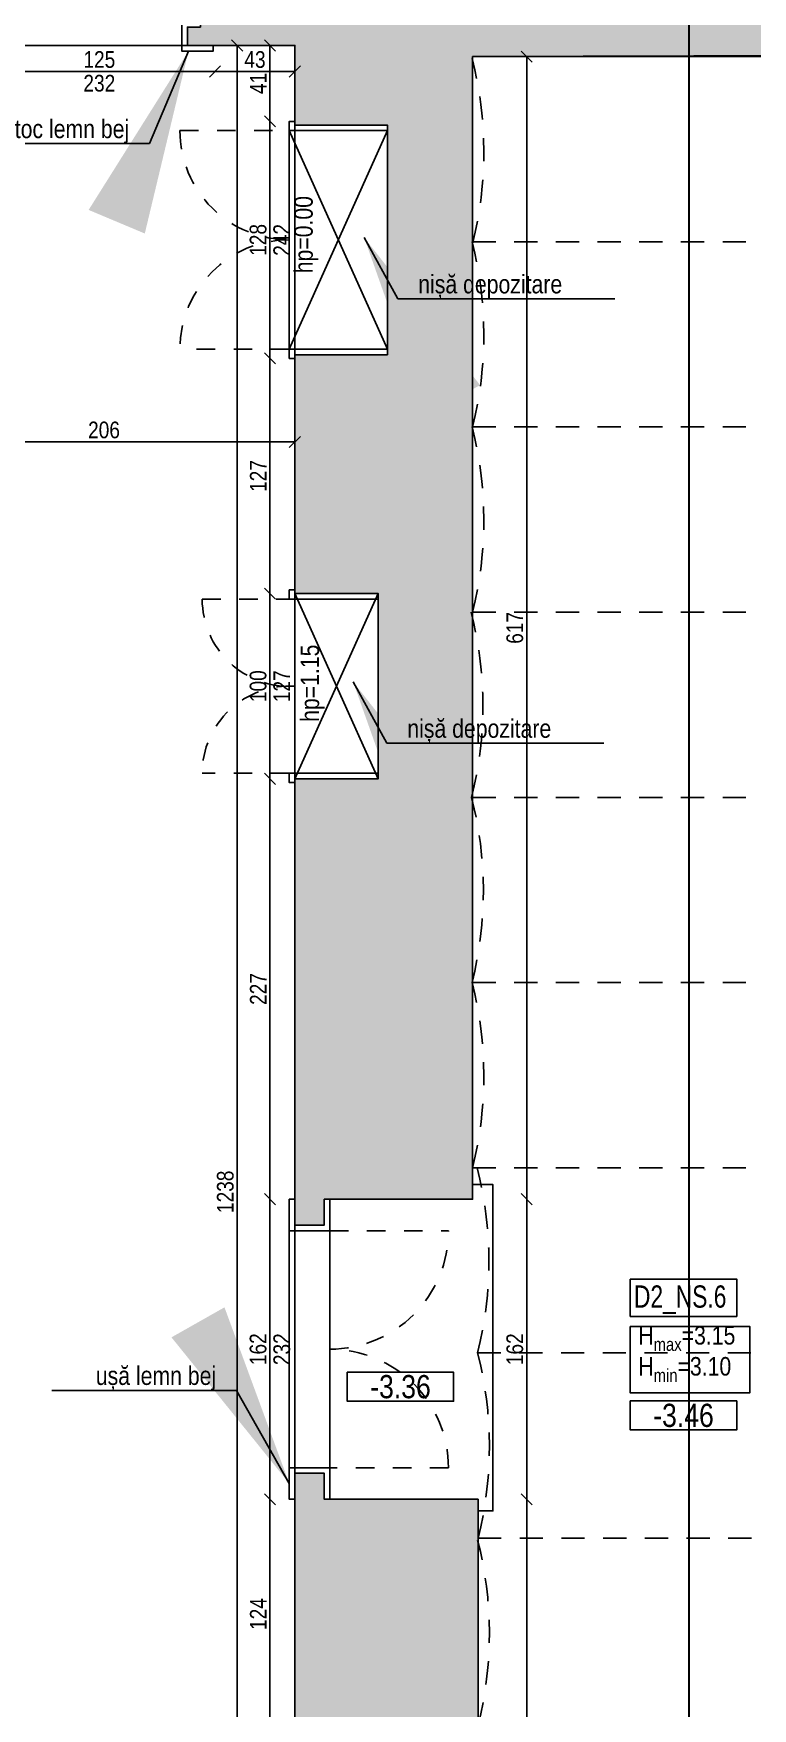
# Model space of a CAD drawing. Header units: metres. Extents: x 493 to 630, y -132 to -15.
# Drawn here: x 561.48 to 565.37, y -57.11 to -48.06 of the extents above; entities that cross this region are included whole.
import ezdxf
from ezdxf import colors
from ezdxf.entities.mleader import LeaderData, LeaderLine
from ezdxf.enums import TextEntityAlignment as Align
from ezdxf.math import Vec2, Vec3

# ---------------------------------------------------------------- set-up
doc = ezdxf.new("R2010")
doc.units = ezdxf.units.M
doc.header["$MEASUREMENT"] = 0
doc.header["$PDMODE"] = 3
doc.linetypes.add('HIDDEN', pattern=[0.375, 0.25, -0.125])
doc.linetypes.add('HIDDEN2', pattern=[0.1875, 0.125, -0.0625])
for name, color, linetype in [('a_caramida', 2, 'Continuous'), ('a_cote_50', 9, 'Continuous'), ('a_cote_nivel', 9, 'Continuous'), ('a_grinzi', 253, 'HIDDEN'), ('a_indicatii', 7, 'Continuous'), ('a_indicatii_text', 7, 'Continuous'), ('a_pereti_hasuri', 253, 'Continuous'), ('a_punctat', 40, 'HIDDEN2'), ('a_tamplarie_usi', 6, 'Continuous'), ('a_termoizolatie', 8, 'Continuous'), ('a_text', 7, 'Continuous'), ('a_vederi', 74, 'Continuous')]:
    doc.layers.add(name, color=color, linetype=linetype)
doc.layers.add('a_suprafete', color=7, linetype='Continuous', plot=False)
doc.styles.add('ROMANS', font='ROMANS.shx', dxfattribs={"width": 0.75})
doc.styles.get("Standard").update_dxf_attribs({"font": 'ARIALN.TTF'})
doc.styles.add('Swiss Condensed Light', font='swisscl.ttf')
doc.dimstyles.new('50 cote', dxfattribs={"dimtxt": 0.09, "dimasz": 0.06, "dimexe": 0, "dimexo": 0, "dimgap": 0.018, "dimtad": 1, "dimdec": 1, "dimlfac": 100, "dimrnd": 0.5, "dimdsep": 46, "dimtxsty": 'Standard', "dimblk": 'OBLIQUE', "dimcen": 0.00045, "dimclrd": 256, "dimclrt": 4, "dimadec": 1, "dimazin": 0, "dimtfac": 1, "dimtdec": 1, "dimtix": 1, "dimtofl": 0, "dimtmove": 0, "dimatfit": 3, "dimldrblk": 'OBLIQUE', "dimfxl": 0, "dimtolj": 1, "dimtzin": 0, "dimarcsym": 0})
pattern_1 = [(45, (-4876.954644, 8292.469365), (-0.04419417382, 0.04419417382), []), (45, (-4876.91045, 8292.469365), (-0.04419417382, 0.04419417382), [0.03125, -0.015625])]

# ---------------------------------------------------------------- blocks, each defined once
blk = doc.blocks.new('_Oblique')
at = {"color": 0, "linetype": 'ByBlock', "lineweight": -2}
blk.add_line((-0.5, -0.5), (0.5, 0.5), dxfattribs=at)
blk = doc.blocks.new('*D448')
at = {"layer": 'a_termoizolatie', "lineweight": -2, "ltscale": 0.3}
blk.add_line((562.7609, -57.2161), (562.7609, -55.9761), dxfattribs=at)
at = {"layer": 'Defpoints', "color": 0, "ltscale": 0.3}
for p in [(562.7609, -55.9761), (562.856, -55.9761), (562.856, -57.2161)]:
    blk.add_point(p, dxfattribs=at)
at = {"layer": 'a_termoizolatie', "lineweight": -2, "ltscale": 0.3, "xscale": 0.06, "yscale": 0.06, "zscale": 0.06}
for p, rotation in [((562.7609, -55.9761), 90), ((562.7609, -57.2161), 270)]:
    blk.add_blockref('_Oblique', p, dxfattribs=dict(at, rotation=rotation))
at = {"layer": 'a_termoizolatie', "color": 4, "ltscale": 0.3, "insert": (562.6977, -56.5961), "char_height": 0.09, "attachment_point": 5, "rotation": 90}
blk.add_mtext('\\A1;124', dxfattribs=at)
blk = doc.blocks.new('*D449')
at = {"layer": 'a_termoizolatie', "lineweight": -2, "ltscale": 0.3}
blk.add_line((562.7609, -55.9761), (562.7609, -54.3561), dxfattribs=at)
at = {"layer": 'Defpoints', "color": 0, "ltscale": 0.3}
for p in [(562.7609, -54.3561), (562.856, -54.3561), (562.856, -55.9761)]:
    blk.add_point(p, dxfattribs=at)
at = {"layer": 'a_termoizolatie', "lineweight": -2, "ltscale": 0.3, "xscale": 0.06, "yscale": 0.06, "zscale": 0.06}
for p, rotation in [((562.7609, -54.3561), 90), ((562.7609, -55.9761), 270)]:
    blk.add_blockref('_Oblique', p, dxfattribs=dict(at, rotation=rotation))
at = {"layer": 'a_termoizolatie', "color": 4, "ltscale": 0.3, "char_height": 0.09, "attachment_point": 5, "rotation": 90}
for s, insert in [('\\A1;162', (562.697, -55.1661)), ('\\A1;232', (562.8249, -55.1661))]:
    blk.add_mtext(s, dxfattribs=dict(at, insert=insert))
blk = doc.blocks.new('*D450')
at = {"layer": 'a_termoizolatie', "lineweight": -2, "ltscale": 0.3}
blk.add_line((562.7609, -54.3561), (562.7609, -52.0861), dxfattribs=at)
at = {"layer": 'Defpoints', "color": 0, "ltscale": 0.3}
for p in [(562.7609, -52.0861), (562.856, -52.0861), (562.856, -54.3561)]:
    blk.add_point(p, dxfattribs=at)
at = {"layer": 'a_termoizolatie', "lineweight": -2, "ltscale": 0.3, "xscale": 0.06, "yscale": 0.06, "zscale": 0.06}
for p, rotation in [((562.7609, -52.0861), 90), ((562.7609, -54.3561), 270)]:
    blk.add_blockref('_Oblique', p, dxfattribs=dict(at, rotation=rotation))
at = {"layer": 'a_termoizolatie', "color": 4, "ltscale": 0.3, "insert": (562.6977, -53.2211), "char_height": 0.09, "attachment_point": 5, "rotation": 90}
blk.add_mtext('\\A1;227', dxfattribs=at)
blk = doc.blocks.new('*D451')
at = {"layer": 'a_termoizolatie', "lineweight": -2, "ltscale": 0.3}
blk.add_line((562.7609, -52.0861), (562.7609, -51.0861), dxfattribs=at)
at = {"layer": 'Defpoints', "color": 0, "ltscale": 0.3}
for p in [(562.7609, -51.0861), (562.856, -51.0861), (562.856, -52.0861)]:
    blk.add_point(p, dxfattribs=at)
at = {"layer": 'a_termoizolatie', "lineweight": -2, "ltscale": 0.3, "xscale": 0.06, "yscale": 0.06, "zscale": 0.06}
for p, rotation in [((562.7609, -51.0861), 90), ((562.7609, -52.0861), 270)]:
    blk.add_blockref('_Oblique', p, dxfattribs=dict(at, rotation=rotation))
at = {"layer": 'a_termoizolatie', "color": 4, "ltscale": 0.3, "char_height": 0.09, "attachment_point": 5, "rotation": 90}
for s, insert in [('\\A1;100', (562.697, -51.5861)), ('\\A1;127', (562.8241, -51.5861))]:
    blk.add_mtext(s, dxfattribs=dict(at, insert=insert))
blk = doc.blocks.new('*D452')
at = {"layer": 'a_termoizolatie', "lineweight": -2, "ltscale": 0.3}
blk.add_line((562.7609, -51.0861), (562.7609, -49.8161), dxfattribs=at)
at = {"layer": 'Defpoints', "color": 0, "ltscale": 0.3}
for p in [(562.7609, -49.8161), (562.856, -49.8161), (562.856, -51.0861)]:
    blk.add_point(p, dxfattribs=at)
at = {"layer": 'a_termoizolatie', "lineweight": -2, "ltscale": 0.3, "xscale": 0.06, "yscale": 0.06, "zscale": 0.06}
for p, rotation in [((562.7609, -49.8161), 90), ((562.7609, -51.0861), 270)]:
    blk.add_blockref('_Oblique', p, dxfattribs=dict(at, rotation=rotation))
at = {"layer": 'a_termoizolatie', "color": 4, "ltscale": 0.3, "insert": (562.6977, -50.4511), "char_height": 0.09, "attachment_point": 5, "rotation": 90}
blk.add_mtext('\\A1;127', dxfattribs=at)
blk = doc.blocks.new('*D453')
at = {"layer": 'a_termoizolatie', "lineweight": -2, "ltscale": 0.3}
blk.add_line((562.7609, -49.8161), (562.7609, -48.5361), dxfattribs=at)
at = {"layer": 'Defpoints', "color": 0, "ltscale": 0.3}
for p in [(562.7609, -48.5361), (562.856, -48.5361), (562.856, -49.8161)]:
    blk.add_point(p, dxfattribs=at)
at = {"layer": 'a_termoizolatie', "lineweight": -2, "ltscale": 0.3, "xscale": 0.06, "yscale": 0.06, "zscale": 0.06}
for p, rotation in [((562.7609, -48.5361), 90), ((562.7609, -49.8161), 270)]:
    blk.add_blockref('_Oblique', p, dxfattribs=dict(at, rotation=rotation))
at = {"layer": 'a_termoizolatie', "color": 4, "ltscale": 0.3, "char_height": 0.09, "attachment_point": 5, "rotation": 90}
for s, insert in [('\\A1;128', (562.697, -49.1761)), ('\\A1;242', (562.8241, -49.1761))]:
    blk.add_mtext(s, dxfattribs=dict(at, insert=insert))
blk = doc.blocks.new('*D454')
at = {"layer": 'a_termoizolatie', "lineweight": -2, "ltscale": 0.3}
blk.add_line((562.7609, -48.5361), (562.7609, -48.1261), dxfattribs=at)
at = {"layer": 'Defpoints', "color": 0, "ltscale": 0.3}
for p in [(562.7609, -48.1261), (562.856, -48.1261), (562.856, -48.5361)]:
    blk.add_point(p, dxfattribs=at)
at = {"layer": 'a_termoizolatie', "lineweight": -2, "ltscale": 0.3, "xscale": 0.06, "yscale": 0.06, "zscale": 0.06}
for p, rotation in [((562.7609, -48.1261), 90), ((562.7609, -48.5361), 270)]:
    blk.add_blockref('_Oblique', p, dxfattribs=dict(at, rotation=rotation))
at = {"layer": 'a_termoizolatie', "color": 4, "ltscale": 0.3, "insert": (562.6977, -48.3311), "char_height": 0.09, "attachment_point": 5, "rotation": 90}
blk.add_mtext('\\A1;41', dxfattribs=at)
blk = doc.blocks.new('*D455')
at = {"layer": 'a_termoizolatie', "lineweight": -2, "ltscale": 0.3}
blk.add_line((562.8951, -48.2666), (562.4644, -48.2666), dxfattribs=at)
at = {"layer": 'Defpoints', "color": 0, "ltscale": 0.3}
for p in [(562.4644, -48.1261), (562.8951, -48.1261), (562.4644, -48.2666)]:
    blk.add_point(p, dxfattribs=at)
at = {"layer": 'a_termoizolatie', "lineweight": -2, "ltscale": 0.3, "xscale": 0.06, "yscale": 0.06, "zscale": 0.06}
for p, rotation in [((562.4644, -48.2666), 180.0000000000028), ((562.8951, -48.2666), 2.797762022055394e-12)]:
    blk.add_blockref('_Oblique', p, dxfattribs=dict(at, rotation=rotation))
at = {"layer": 'a_termoizolatie', "color": 4, "ltscale": 0.3, "insert": (562.6798, -48.2026), "char_height": 0.09, "attachment_point": 5}
blk.add_mtext('\\A1;43', dxfattribs=at)
blk = doc.blocks.new('*D456')
at = {"layer": 'a_termoizolatie', "lineweight": -2, "ltscale": 0.3}
blk.add_line((562.4644, -48.2666), (561.2151, -48.2666), dxfattribs=at)
at = {"layer": 'Defpoints', "color": 0, "ltscale": 0.3}
for p in [(561.2151, -48.1561), (562.4644, -48.1261), (561.2151, -48.2666)]:
    blk.add_point(p, dxfattribs=at)
at = {"layer": 'a_termoizolatie', "lineweight": -2, "ltscale": 0.3, "xscale": 0.06, "yscale": 0.06, "zscale": 0.06, "rotation": 180}
blk.add_blockref('_Oblique', (561.2151, -48.2666), dxfattribs=at)
at = {"layer": 'a_termoizolatie', "lineweight": -2, "ltscale": 0.3, "xscale": 0.06, "yscale": 0.06, "zscale": 0.06}
blk.add_blockref('_Oblique', (562.4644, -48.2666), dxfattribs=at)
at = {"layer": 'a_termoizolatie', "color": 4, "ltscale": 0.3, "char_height": 0.09, "attachment_point": 5}
for s, insert in [('\\A1;125', (561.8398, -48.2026)), ('\\A1;232', (561.8398, -48.3305))]:
    blk.add_mtext(s, dxfattribs=dict(at, insert=insert))
blk = doc.blocks.new('*D466')
at = {"layer": 'a_termoizolatie', "lineweight": -2, "ltscale": 0.3}
blk.add_line((562.584, -60.5061), (562.584, -48.1261), dxfattribs=at)
at = {"layer": 'Defpoints', "color": 0, "ltscale": 0.3}
for p in [(562.584, -48.1261), (562.8951, -48.1261), (562.8951, -60.5061)]:
    blk.add_point(p, dxfattribs=at)
at = {"layer": 'a_termoizolatie', "lineweight": -2, "ltscale": 0.3, "xscale": 0.06, "yscale": 0.06, "zscale": 0.06}
for p, rotation in [((562.584, -48.1261), 90), ((562.584, -60.5061), 270)]:
    blk.add_blockref('_Oblique', p, dxfattribs=dict(at, rotation=rotation))
at = {"layer": 'a_termoizolatie', "color": 4, "ltscale": 0.3, "insert": (562.52, -54.3161), "char_height": 0.09, "attachment_point": 5, "rotation": 90}
blk.add_mtext('\\A1;1238', dxfattribs=at)
blk = doc.blocks.new('*D467')
at = {"layer": 'a_termoizolatie', "lineweight": -2, "ltscale": 0.3}
blk.add_line((560.8351, -50.2668), (562.8951, -50.2668), dxfattribs=at)
at = {"layer": 'Defpoints', "color": 0, "ltscale": 0.3}
for p in [(560.8351, -48.1261), (562.8951, -48.1261), (562.8951, -50.2668)]:
    blk.add_point(p, dxfattribs=at)
at = {"layer": 'a_termoizolatie', "lineweight": -2, "ltscale": 0.3, "xscale": 0.06, "yscale": 0.06, "zscale": 0.06, "rotation": 180}
blk.add_blockref('_Oblique', (560.8351, -50.2668), dxfattribs=at)
at = {"layer": 'a_termoizolatie', "lineweight": -2, "ltscale": 0.3, "xscale": 0.06, "yscale": 0.06, "zscale": 0.06}
blk.add_blockref('_Oblique', (562.8951, -50.2668), dxfattribs=at)
at = {"layer": 'a_termoizolatie', "color": 4, "ltscale": 0.3, "insert": (561.8651, -50.2029), "char_height": 0.09, "attachment_point": 5}
blk.add_mtext('\\A1;206', dxfattribs=at)
blk = doc.blocks.new('COTE_NIVEL_DRAFT')
at = {"layer": 'a_cote_nivel'}
blk.add_lwpolyline([(-27.5, -2.5), (27.5, -2.5), (27.5, -17.5), (-27.5, -17.5)], close=True, dxfattribs=at)
blk = doc.blocks.new('cota nivel')
at = {"layer": 'a_cote_nivel', "xscale": 1.272727272727934, "yscale": 1.272727272727934, "zscale": 1.272727272727934}
blk.add_blockref('COTE_NIVEL_DRAFT', (0, 12.7), dxfattribs=at)
at = {"layer": 'a_cote_nivel', "style": 'ROMANS', "width": 0.6}
blk.add_attdef('COTA', text='', height=15.3, dxfattribs=at).set_placement((0, 0), align=Align.MIDDLE_CENTER)
blk = doc.blocks.new('*D850')
at = {"layer": 'a_cote_50', "lineweight": -2, "ltscale": 0.3}
blk.add_line((564.1464, -59.1861), (564.1464, -55.9761), dxfattribs=at)
at = {"layer": 'Defpoints', "color": 0, "ltscale": 0.3}
for p in [(563.8842, -55.9761), (564.1464, -55.9761), (563.8842, -59.1861)]:
    blk.add_point(p, dxfattribs=at)
at = {"layer": 'a_cote_50', "lineweight": -2, "ltscale": 0.3, "xscale": 0.06, "yscale": 0.06, "zscale": 0.06}
for p, rotation in [((564.1464, -55.9761), 90), ((564.1464, -59.1861), 270)]:
    blk.add_blockref('_Oblique', p, dxfattribs=dict(at, rotation=rotation))
at = {"layer": 'a_cote_50', "color": 4, "ltscale": 0.3, "insert": (564.0825, -57.5811), "char_height": 0.09, "attachment_point": 5, "rotation": 90}
blk.add_mtext('\\A1;321', dxfattribs=at)
blk = doc.blocks.new('*D851')
at = {"layer": 'a_cote_50', "lineweight": -2, "ltscale": 0.3}
blk.add_line((564.1464, -55.9761), (564.1464, -54.3561), dxfattribs=at)
at = {"layer": 'Defpoints', "color": 0, "ltscale": 0.3}
for p in [(563.8542, -54.3561), (564.1464, -54.3561), (563.8842, -55.9761)]:
    blk.add_point(p, dxfattribs=at)
at = {"layer": 'a_cote_50', "lineweight": -2, "ltscale": 0.3, "xscale": 0.06, "yscale": 0.06, "zscale": 0.06}
for p, rotation in [((564.1464, -54.3561), 90), ((564.1464, -55.9761), 270)]:
    blk.add_blockref('_Oblique', p, dxfattribs=dict(at, rotation=rotation))
at = {"layer": 'a_cote_50', "color": 4, "ltscale": 0.3, "insert": (564.0825, -55.1661), "char_height": 0.09, "attachment_point": 5, "rotation": 90}
blk.add_mtext('\\A1;162', dxfattribs=at)
blk = doc.blocks.new('*D852')
at = {"layer": 'a_cote_50', "lineweight": -2, "ltscale": 0.3}
blk.add_line((564.1464, -54.3561), (564.1464, -48.1861), dxfattribs=at)
at = {"layer": 'Defpoints', "color": 0, "ltscale": 0.3}
for p in [(563.8542, -48.1861), (564.1464, -48.1861), (563.8542, -54.3561)]:
    blk.add_point(p, dxfattribs=at)
at = {"layer": 'a_cote_50', "lineweight": -2, "ltscale": 0.3, "xscale": 0.06, "yscale": 0.06, "zscale": 0.06}
for p, rotation in [((564.1464, -48.1861), 90), ((564.1464, -54.3561), 270)]:
    blk.add_blockref('_Oblique', p, dxfattribs=dict(at, rotation=rotation))
at = {"layer": 'a_cote_50', "color": 4, "ltscale": 0.3, "insert": (564.0825, -51.2711), "char_height": 0.09, "attachment_point": 5, "rotation": 90}
blk.add_mtext('\\A1;617', dxfattribs=at)
blk = doc.blocks.new('*D1214')
at = {"layer": 'a_cote_50', "lineweight": -2, "ltscale": 0.3}
blk.add_line((-0.092, -32.6304), (-0.092, -31.2759), dxfattribs=at)
at = {"layer": 'Defpoints', "color": 0, "ltscale": 0.3}
for p in [(-0.092, -31.2759), (7.9063, -31.2759), (0.1988, -32.6304)]:
    blk.add_point(p, dxfattribs=at)
at = {"layer": 'a_cote_50', "lineweight": -2, "ltscale": 0.3, "xscale": 0.06, "yscale": 0.06, "zscale": 0.06}
for p, rotation in [((-0.092, -31.2759), 90), ((-0.092, -32.6304), 270)]:
    blk.add_blockref('_Oblique', p, dxfattribs=dict(at, rotation=rotation))
at = {"layer": 'a_cote_50', "color": 4, "ltscale": 0.3, "insert": (-0.156, -31.9531), "char_height": 0.09, "attachment_point": 5, "rotation": 90}
blk.add_mtext('\\A1;135.5', dxfattribs=at)
blk = doc.blocks.new('*D1222')
at = {"layer": 'a_cote_50', "lineweight": -2, "ltscale": 0.3}
blk.add_line((-0.092, -31.2759), (-0.092, -30.1459), dxfattribs=at)
at = {"layer": 'Defpoints', "color": 0, "ltscale": 0.3}
for p in [(-0.092, -30.1459), (7.9063, -30.1459), (7.9063, -31.2759)]:
    blk.add_point(p, dxfattribs=at)
at = {"layer": 'a_cote_50', "lineweight": -2, "ltscale": 0.3, "xscale": 0.06, "yscale": 0.06, "zscale": 0.06}
for p, rotation in [((-0.092, -30.1459), 90), ((-0.092, -31.2759), 270)]:
    blk.add_blockref('_Oblique', p, dxfattribs=dict(at, rotation=rotation))
at = {"layer": 'a_cote_50', "color": 4, "ltscale": 0.3, "insert": (-0.156, -30.7109), "char_height": 0.09, "attachment_point": 5, "rotation": 90}
blk.add_mtext('\\A1;113', dxfattribs=at)
blk = doc.blocks.new('*D1223')
at = {"layer": 'a_cote_50', "lineweight": -2, "ltscale": 0.3}
blk.add_line((-0.092, -30.1459), (-0.092, -27.8759), dxfattribs=at)
at = {"layer": 'Defpoints', "color": 0, "ltscale": 0.3}
for p in [(-0.092, -27.8759), (7.9063, -27.8759), (7.9063, -30.1459)]:
    blk.add_point(p, dxfattribs=at)
at = {"layer": 'a_cote_50', "lineweight": -2, "ltscale": 0.3, "xscale": 0.06, "yscale": 0.06, "zscale": 0.06}
for p, rotation in [((-0.092, -27.8759), 90), ((-0.092, -30.1459), 270)]:
    blk.add_blockref('_Oblique', p, dxfattribs=dict(at, rotation=rotation))
at = {"layer": 'a_cote_50', "color": 4, "ltscale": 0.3, "insert": (-0.1552, -29.0109), "char_height": 0.09, "attachment_point": 5, "rotation": 90}
blk.add_mtext('\\A1;227', dxfattribs=at)
blk = doc.blocks.new('*D1224')
at = {"layer": 'a_cote_50', "lineweight": -2, "ltscale": 0.3}
blk.add_line((-0.092, -27.8759), (-0.092, -26.7359), dxfattribs=at)
at = {"layer": 'Defpoints', "color": 0, "ltscale": 0.3}
for p in [(-0.092, -26.7359), (7.9063, -26.7359), (7.9063, -27.8759)]:
    blk.add_point(p, dxfattribs=at)
at = {"layer": 'a_cote_50', "lineweight": -2, "ltscale": 0.3, "xscale": 0.06, "yscale": 0.06, "zscale": 0.06}
for p, rotation in [((-0.092, -26.7359), 90), ((-0.092, -27.8759), 270)]:
    blk.add_blockref('_Oblique', p, dxfattribs=dict(at, rotation=rotation))
at = {"layer": 'a_cote_50', "color": 4, "ltscale": 0.3, "insert": (-0.1552, -27.3059), "char_height": 0.09, "attachment_point": 5, "rotation": 90}
blk.add_mtext('\\A1;114', dxfattribs=at)
blk = doc.blocks.new('*D1225')
at = {"layer": 'a_cote_50', "lineweight": -2, "ltscale": 0.3}
blk.add_line((-0.092, -26.7359), (-0.092, -25.5964), dxfattribs=at)
at = {"layer": 'Defpoints', "color": 0, "ltscale": 0.3}
for p in [(-0.092, -25.5964), (7.9063, -25.5964), (7.9063, -26.7359)]:
    blk.add_point(p, dxfattribs=at)
at = {"layer": 'a_cote_50', "lineweight": -2, "ltscale": 0.3, "xscale": 0.06, "yscale": 0.06, "zscale": 0.06}
for p, rotation in [((-0.092, -25.5964), 90), ((-0.092, -26.7359), 270)]:
    blk.add_blockref('_Oblique', p, dxfattribs=dict(at, rotation=rotation))
at = {"layer": 'a_cote_50', "color": 4, "ltscale": 0.3, "insert": (-0.1552, -26.1661), "char_height": 0.09, "attachment_point": 5, "rotation": 90}
blk.add_mtext('\\A1;114', dxfattribs=at)
blk = doc.blocks.new('*D1226')
at = {"layer": 'a_cote_50', "lineweight": -2, "ltscale": 0.3}
blk.add_line((-0.092, -25.5964), (-0.092, -15.3712), dxfattribs=at)
at = {"layer": 'Defpoints', "color": 0, "ltscale": 0.3}
for p in [(-0.092, -15.3712), (5.0336, -15.3712), (7.9063, -25.5964)]:
    blk.add_point(p, dxfattribs=at)
at = {"layer": 'a_cote_50', "lineweight": -2, "ltscale": 0.3, "xscale": 0.06, "yscale": 0.06, "zscale": 0.06}
for p, rotation in [((-0.092, -15.3712), 90), ((-0.092, -25.5964), 270)]:
    blk.add_blockref('_Oblique', p, dxfattribs=dict(at, rotation=rotation))
at = {"layer": 'a_cote_50', "color": 4, "ltscale": 0.3, "insert": (-0.156, -20.4838), "char_height": 0.09, "attachment_point": 5, "rotation": 90}
blk.add_mtext('\\A1;1022.5', dxfattribs=at)
blk = doc.blocks.new('*D1229')
at = {"layer": 'a_cote_50', "lineweight": -2, "ltscale": 0.3}
blk.add_line((-0.4204, -32.6304), (-0.4204, -25.5964), dxfattribs=at)
at = {"layer": 'Defpoints', "color": 0, "ltscale": 0.3}
for p in [(-0.4204, -25.5964), (7.9063, -25.5964), (0.1988, -32.6304)]:
    blk.add_point(p, dxfattribs=at)
at = {"layer": 'a_cote_50', "lineweight": -2, "ltscale": 0.3, "xscale": 0.06, "yscale": 0.06, "zscale": 0.06}
for p, rotation in [((-0.4204, -25.5964), 90), ((-0.4204, -32.6304), 270)]:
    blk.add_blockref('_Oblique', p, dxfattribs=dict(at, rotation=rotation))
at = {"layer": 'a_cote_50', "color": 4, "ltscale": 0.3, "insert": (-0.4843, -29.1134), "char_height": 0.09, "attachment_point": 5, "rotation": 90}
blk.add_mtext('\\A1;703.5', dxfattribs=at)
blk = doc.blocks.new('*D1230')
at = {"layer": 'a_cote_50', "lineweight": -2, "ltscale": 0.3}
blk.add_line((-0.4204, -25.5964), (-0.4204, -15.3712), dxfattribs=at)
at = {"layer": 'Defpoints', "color": 0, "ltscale": 0.3}
for p in [(-0.4204, -15.3712), (5.0336, -15.3712), (7.9063, -25.5964)]:
    blk.add_point(p, dxfattribs=at)
at = {"layer": 'a_cote_50', "lineweight": -2, "ltscale": 0.3, "xscale": 0.06, "yscale": 0.06, "zscale": 0.06}
for p, rotation in [((-0.4204, -15.3712), 90), ((-0.4204, -25.5964), 270)]:
    blk.add_blockref('_Oblique', p, dxfattribs=dict(at, rotation=rotation))
at = {"layer": 'a_cote_50', "color": 4, "ltscale": 0.3, "insert": (-0.4843, -20.4838), "char_height": 0.09, "attachment_point": 5, "rotation": 90}
blk.add_mtext('\\A1;1022.5', dxfattribs=at)
blk = doc.blocks.new('COTE EXY')
at = {"layer": 'a_cote_50', "ltscale": 0.3}
for base, p1, p2, picture, middle in [((-0.4204, -15.3712), (7.9063, -25.5964), (5.0336, -15.3712), '*D1230', (-0.4843, -20.4838)), ((-0.092, -15.3712), (7.9063, -25.5964), (5.0336, -15.3712), '*D1226', (-0.156, -20.4838)), ((-0.4204, -25.5964), (0.1988, -32.6304), (7.9063, -25.5964), '*D1229', (-0.4843, -29.1134)), ((-0.092, -25.59636), (7.90627, -26.7359), (7.90634, -25.59636), '*D1225', (-0.15519, -26.16613)), ((-0.092, -26.7359), (7.9063, -27.8759), (7.9063, -26.7359), '*D1224', (-0.1552, -27.3059)), ((-0.092, -27.8759), (7.9063, -30.1459), (7.9063, -27.8759), '*D1223', (-0.1552, -29.0109)), ((-0.092, -30.1459), (7.9063, -31.2759), (7.9063, -30.1459), '*D1222', (-0.156, -30.7109)), ((-0.092, -31.2759), (0.19875, -32.63036), (7.90627, -31.2759), '*D1214', (-0.15595, -31.95313))]:
    dim = blk.add_linear_dim(base=base, p1=p1, p2=p2, angle=90, dimstyle='50 cote', override={"dimtmove": 1}, dxfattribs=at)
    dim.commit()
    dim.dimension.update_dxf_attribs({"geometry": picture, "text_midpoint": middle})

msp = doc.modelspace()

# ---------------------------------------------------------------- hatches: boundary and pattern name
at = {"layer": 'a_pereti_hasuri', "ltscale": 0.3}
h = msp.add_hatch(dxfattribs=at)
h.set_pattern_fill('ANSI33', color=256, scale=0.25, style=0)
h.set_pattern_definition(pattern_1)
edge = h.paths.add_edge_path()
edge.add_line((557.9155, -34.5213), (556.3745, -40.88))
edge.add_line((556.3745, -40.88), (557.2616, -41.095))
edge.add_line((557.2616, -41.095), (557.2951, -51.32))
edge.add_line((557.2951, -51.32), (558.3511, -51.3166))
edge.add_line((558.3511, -51.3166), (558.3511, -50.3211))
edge.add_line((558.3511, -50.3211), (557.8511, -50.3211))
edge.add_line((557.8511, -50.3211), (557.8511, -48.1411))
edge.add_line((557.8511, -48.1411), (558.6911, -48.1411))
edge.add_line((558.6911, -48.1411), (558.6911, -47.3011))
edge.add_line((558.6911, -47.3011), (557.8811, -47.3011))
edge.add_line((557.8811, -47.3011), (557.8811, -41.2511))
edge.add_line((557.8811, -41.2511), (560.1011, -41.2511))
edge.add_line((560.1011, -41.2511), (560.1011, -47.3011))
edge.add_line((560.1011, -47.3011), (559.5511, -47.3011))
edge.add_line((559.5511, -47.3011), (559.5511, -48.1411))
edge.add_line((559.5511, -48.1411), (560.0661, -48.1411))
edge.add_line((560.0661, -48.1411), (560.0661, -48.6561))
edge.add_line((560.0661, -48.6561), (560.5561, -48.6561))
edge.add_line((560.5561, -48.6561), (560.5561, -48.7461))
edge.add_line((560.5561, -48.7461), (560.8351, -48.7461))
edge.add_line((560.8351, -48.7461), (560.8351, -48.1261))
edge.add_line((560.8351, -48.1261), (561.3551, -48.1261))
edge.add_line((561.3551, -48.1261), (561.3551, -48.0271))
edge.add_line((561.3551, -48.0271), (561.2851, -48.0271))
edge.add_line((561.2851, -48.0271), (561.2851, -47.3871))
edge.add_line((561.2851, -47.3871), (560.9951, -47.3871))
edge.add_line((560.9951, -47.3871), (560.9951, -42.8071))
edge.add_line((560.9951, -42.8071), (560.9951, -41.6314))
edge.add_line((560.9951, -41.6314), (561.6218, -41.5894))
edge.add_line((561.6218, -41.5894), (561.5262, -40.162))
edge.add_line((561.5262, -40.162), (561.205, -40.1682))
edge.add_line((561.205, -40.1682), (561.2713, -39.8645))
edge.add_line((561.2713, -39.8645), (560.7238, -39.8734))
edge.add_line((560.7238, -39.8734), (560.6133, -40.2578))
edge.add_line((560.6133, -40.2578), (557.1562, -40.3779))
edge.add_line((557.1562, -40.3779), (558.2401, -35.722))
edge.add_line((558.2401, -35.722), (558.2887, -35.7337))
edge.add_line((558.2887, -35.7337), (558.4166, -35.1997))
edge.add_line((558.4166, -35.1997), (558.3294, -35.1772))
edge.add_line((558.3294, -35.1772), (558.4595, -34.6474))
edge.add_line((558.4595, -34.6474), (557.9225, -34.5173))
h = msp.add_hatch(dxfattribs=at)
h.set_pattern_fill('ANSI33', color=256, scale=0.25, style=0)
h.set_pattern_definition(pattern_1)
h.paths.add_polyline_path([(565.6761, -47.485), (570.1262, -47.6173), (570.1262, -46.4511), (570.9553, -46.4511), (570.9553, -47.6311), (570.6253, -47.6311), (570.6253, -48.8761), (569.8301, -48.8761), (569.8301, -48.1861), (563.8542, -48.1861), (563.8542, -54.3561), (563.0542, -54.3561), (563.0542, -54.4961), (562.8951, -54.4961), (562.8951, -52.0861), (563.3451, -52.0861), (563.3451, -51.0861), (562.8951, -51.0861), (562.8951, -49.7961), (563.3951, -49.7961), (563.3951, -49.7661), (563.3951, -48.5561), (562.8951, -48.5561), (562.8951, -48.1261), (562.3151, -48.1261), (562.3151, -48.0271), (562.3851, -48.0271), (562.3851, -47.3871), (564.6761, -47.4552), (564.6761, -47.9552), (565.6761, -47.9552)])
h = msp.add_hatch(dxfattribs=at)
h.set_pattern_fill('ANSI33', color=256, scale=0.25, style=0)
h.set_pattern_definition(pattern_1)
h.paths.add_polyline_path([(570.6253, -69.6433), (569.7451, -69.6433), (569.7451, -69.0233), (565.3851, -69.0233), (565.3851, -68.9233), (569.6551, -68.9233), (569.6551, -67.8833), (570.6253, -67.8833)])
h.paths.add_polyline_path([(570.6253, -70.9433), (569.7451, -70.9433), (569.7451, -72.5333), (570.6253, -72.5333)])
h.paths.add_polyline_path([(570.6253, -65.0033), (569.6551, -65.0033), (569.6551, -66.6033), (570.6253, -66.6033)], flags=17)
h.paths.add_polyline_path([(570.6253, -63.7233), (570.6253, -63.1111), (570.7953, -63.1111), (570.7953, -62.4711), (570.6253, -62.4711), (570.6253, -62.2811), (570.2953, -62.2811), (570.2953, -60.0711), (570.6253, -60.0711), (570.6253, -59.8811), (570.7953, -59.8811), (570.7953, -59.2511), (570.6253, -59.2511), (570.6253, -58.8461), (569.8301, -58.8461), (569.8301, -59.1861), (565.0842, -59.1861), (565.0842, -59.5361), (564.0842, -59.5361), (564.0842, -59.1861), (563.8842, -59.1861), (563.8842, -55.9761), (563.0542, -55.9761), (563.0542, -55.8361), (562.8951, -55.8361), (562.8951, -57.2161), (563.3451, -57.2161), (563.3451, -58.1561), (562.8951, -58.1561), (562.8951, -60.5061), (562.6651, -60.5061), (562.6651, -60.5761), (562.8851, -60.5761), (562.8851, -60.6161), (562.9751, -60.6161), (562.9751, -60.4161), (563.7951, -60.4161), (563.7951, -59.7161), (565.6801, -59.7161), (565.7301, -59.7161), (568.4101, -59.7161), (568.4601, -59.7161), (569.8301, -59.7161), (569.8301, -62.6461), (568.4601, -62.6461), (568.4101, -62.6461), (565.7301, -62.6461), (565.6801, -62.6461), (563.7901, -62.6461), (563.7901, -61.9461), (562.9751, -61.9461), (562.9751, -61.8961), (562.8851, -61.8961), (562.8851, -63.3461), (562.5851, -63.3461), (562.5851, -63.7033), (562.6451, -63.7033), (562.9151, -63.7033), (562.9151, -66.7033), (563.7251, -66.7033), (563.7251, -63.3833), (563.8751, -63.3833), (563.8751, -62.9133), (564.9851, -62.9133), (564.9851, -63.3833), (569.6551, -63.3833), (569.6551, -63.7233), (569.8151, -63.7233)])

# ---------------------------------------------------------------- linework, layer by layer
at = {"layer": 'a_caramida', "ltscale": 0.3}
for points in [[(570.6253, -47.6311), (570.6253, -48.8761), (569.8301, -48.8761), (569.8301, -48.1861), (563.8542, -48.1861), (563.8542, -54.3561), (563.0542, -54.3561), (563.0542, -54.4961), (562.8951, -54.4961), (562.8951, -52.0861), (563.3451, -52.0861), (563.3451, -51.0861), (562.8951, -51.0861), (562.8951, -49.7961), (563.3951, -49.7961), (563.3951, -49.7661), (563.3951, -48.5561), (562.8951, -48.5561), (562.8951, -48.1261), (562.3151, -48.1261), (562.3151, -48.0271)], [(563.8842, -59.1861), (563.8842, -55.9761), (563.0542, -55.9761), (563.0542, -55.8361), (562.8951, -55.8361), (562.8951, -57.2161)]]:
    msp.add_lwpolyline(points, dxfattribs=at)
at = {"layer": 'a_grinzi', "ltscale": 0.5}
for p, q in [((563.8542, -49.1861), (569.8301, -49.1861)), ((563.8542, -50.1861), (569.8301, -50.1861)), ((563.8542, -51.1861), (569.8301, -51.1861)), ((563.8542, -52.1861), (569.8301, -52.1861)), ((563.8542, -53.1861), (569.8301, -53.1861)), ((563.8542, -54.1861), (569.8301, -54.1861)), ((563.8816, -55.1861), (569.8301, -55.1861)), ((563.8842, -56.1861), (569.8301, -56.1861))]:
    msp.add_line(p, q, dxfattribs=at)
for centre in [(561.8791, -48.7017), (561.8791, -49.6913), (561.8791, -50.6913), (561.8739, -51.6913), (561.8765, -52.6913), (561.8791, -53.6913), (561.9065, -54.6913), (561.9091, -55.6913), (561.9091, -56.7017)]:
    msp.add_arc(centre, 2.0361, 345.93531, 14.36639, dxfattribs=at)
at = {"layer": 'a_punctat', "color": 30, "ltscale": 0.9, "const_width": 0.01}
msp.add_lwpolyline([(565.0226, -93.6414), (565.0226, -26.404)], dxfattribs=at)
at = {"layer": 'a_punctat', "ltscale": 0.5}
for points in [[(562.8651, -49.7661), (562.2751, -49.7661, -0.413886), (562.8669, -49.175, -0.416618), (562.2751, -48.5861), (562.8651, -48.5861)], [(562.8651, -52.0561), (562.3951, -52.0561, -0.43178), (562.8951, -51.5861, -0.43178), (562.3951, -51.1161), (562.8651, -51.1161)], [(563.0842, -54.5261), (563.7242, -54.5261, -0.414214), (563.0842, -55.1661, -0.414214), (563.7242, -55.8061), (563.0842, -55.8061)]]:
    msp.add_lwpolyline(points, format="xyb", dxfattribs=at)
at = {"layer": 'a_suprafete', "ltscale": 0.3}
for points in [[(560.8351, -60.5061), (560.8351, -48.1261), (562.8951, -48.1261), (562.8951, -60.5061)], [(563.0842, -55.9761), (563.8842, -55.9761), (563.8868, -59.1861), (564.0842, -59.1861), (564.0842, -59.5361), (565.0842, -59.5361), (565.0842, -59.1861), (569.8301, -59.1861), (569.8227, -48.1673), (563.8542, -48.1861), (563.8542, -54.3561), (563.0842, -54.3561)]]:
    msp.add_lwpolyline(points, close=True, dxfattribs=at)
at = {"layer": 'a_tamplarie_usi', "ltscale": 0.3}
for points in [[(562.2851, -47.9971), (562.2851, -48.1561), (562.4551, -48.1561), (562.4551, -48.1261), (562.3151, -48.1261), (562.3151, -48.0271), (562.3151, -48.0271), (562.3851, -48.0271), (562.3851, -47.9971)], [(563.3951, -48.5861), (562.8651, -48.5861), (562.8651, -48.5361), (562.8951, -48.5361), (562.8951, -48.5561), (563.1742, -48.5561), (563.1742, -48.5561), (563.1742, -48.5561), (563.3951, -48.5561)], [(563.3951, -49.7661), (562.8651, -49.7661), (562.8651, -49.8161), (562.8951, -49.8161), (562.8951, -49.7961), (563.1742, -49.7961), (563.1742, -49.7961), (563.1742, -49.7961), (563.3951, -49.7961)], [(563.3451, -51.1161), (562.8651, -51.1161), (562.8651, -51.0661), (562.8951, -51.0661), (562.8951, -51.0861), (563.1742, -51.0861), (563.1742, -51.0861), (563.1742, -51.0861), (563.3451, -51.0861)], [(563.3451, -52.0561), (562.8651, -52.0561), (562.8651, -52.1061), (562.8951, -52.1061), (562.8951, -52.0861), (563.1742, -52.0861), (563.1742, -52.0861), (563.1742, -52.0861), (563.3451, -52.0861)], [(563.0842, -54.5261), (562.8651, -54.5261), (562.8651, -54.3561), (562.8951, -54.3561), (562.8951, -54.4961), (563.0542, -54.4961), (563.0542, -54.4961), (563.0542, -54.3561), (563.0842, -54.3561)], [(563.0842, -55.8061), (562.8651, -55.8061), (562.8651, -55.9761), (562.8951, -55.9761), (562.8951, -55.8361), (563.0542, -55.8361), (563.0542, -55.8361), (563.0542, -55.9761), (563.0842, -55.9761)]]:
    msp.add_lwpolyline(points, close=True, dxfattribs=at)
at = {"layer": 'a_text'}
for points in [[(564.7056, -54.7877), (565.2797, -54.7877), (565.2797, -54.989), (564.7056, -54.989)], [(564.7056, -55.0426), (565.3504, -55.0426), (565.3504, -55.402), (564.7056, -55.402)]]:
    msp.add_lwpolyline(points, close=True, dxfattribs=at)
at = {"layer": 'a_vederi', "ltscale": 0.3}
for p, q in [((562.8651, -49.7661), (562.8651, -48.5861)), ((563.3951, -49.7661), (562.8651, -48.5861)), ((562.8651, -49.7661), (563.3951, -48.5861)), ((562.8951, -52.0861), (562.8951, -51.0861))]:
    msp.add_line(p, q, dxfattribs=at)
for points in [[(563.3451, -51.0861), (562.8951, -52.0861)], [(563.3451, -52.0861), (562.8951, -51.0861)], [(563.8542, -54.2768), (563.9643, -54.2768), (563.9643, -56.0395), (563.8842, -56.0395)], [(562.8651, -54.5261), (562.8651, -55.8061)]]:
    msp.add_lwpolyline(points, dxfattribs=at)

# ---------------------------------------------------------------- block references
at = {"layer": 'a_cote_50'}
msp.add_blockref('COTE EXY', (557.0671, -25.7202), dxfattribs=at)
at = {"layer": 'a_indicatii'}
ref = msp.add_blockref('cota nivel', (563.4652, -55.3682), dxfattribs=dict(at, xscale=0.008200420351329285, yscale=0.008200420351329285, zscale=0.008200420351329285))
ref.add_attrib('COTA', '-3.36', dxfattribs={"layer": 'a_cote_nivel', "height": 0.12524}).set_placement((563.4652, -55.3682), align=Align.MIDDLE_CENTER)
ref = msp.add_blockref('cota nivel', (564.9927, -55.5232), dxfattribs=dict(at, xscale=0.008200420351329285, yscale=0.008200420351329285, zscale=0.008200420351329285))
ref.add_attrib('COTA', '-3.46', dxfattribs={"layer": 'a_cote_nivel', "height": 0.12524}).set_placement((564.9927, -55.5232), align=Align.MIDDLE_CENTER)

# ---------------------------------------------------------------- texts
at = {"layer": 'a_indicatii_text', "linetype": 'Continuous', "style": 'Swiss Condensed Light'}
msp.add_text('D2_NS.6', height=0.12, dxfattribs=at).set_placement((564.7253, -54.9416))
at = {"layer": 'a_text', "char_height": 0.1, "width": 1.87247, "attachment_point": 7, "rotation": 90}
for s, insert in [('hp=0.00', (563.0219, -49.3564)), ('hp=1.15', (563.056, -51.7787))]:
    msp.add_mtext(s, dxfattribs=dict(at, insert=insert))
at = {"layer": 'a_text', "insert": (564.7486, -55.3424), "char_height": 0.1, "width": 1.87247, "attachment_point": 7}
msp.add_mtext('\\A1;H{\\H0.7x;\\S^ max;}=3.15\\PH{\\H0.7x;\\S^ min;}=3.10', dxfattribs=at)

# ---------------------------------------------------------------- dimensions: what is measured, and where the dimension line sits
at = {"layer": 'a_cote_50', "ltscale": 0.3}
for base, p1, p2, picture, middle in [((564.1464, -48.1861), (563.8542, -54.3561), (563.8542, -48.1861), '*D852', (564.0825, -51.2711)), ((564.1464, -54.3561), (563.8842, -55.9761), (563.8542, -54.3561), '*D851', (564.0825, -55.1661))]:
    dim = msp.add_linear_dim(base=base, p1=p1, p2=p2, angle=90, dimstyle='50 cote', override={"dimtmove": 1}, dxfattribs=at)
    dim.commit()
    dim.dimension.update_dxf_attribs({"geometry": picture, "text_midpoint": middle})
dim = msp.add_linear_dim(base=(564.1464, -55.9761), p1=(563.8842, -59.1861), p2=(563.8842, -55.9761), angle=90, dimstyle='50 cote', dxfattribs=at)
dim.commit()
dim.dimension.update_dxf_attribs({"geometry": '*D850', "text_midpoint": (564.0825, -57.5811)})
at = {"layer": 'a_termoizolatie', "ltscale": 0.3}
dim = msp.add_linear_dim(base=(562.584, -48.1261), p1=(562.8951, -60.5061), p2=(562.8951, -48.1261), angle=90, dimstyle='50 cote', dxfattribs=at)
dim.commit()
dim.dimension.update_dxf_attribs({"geometry": '*D466', "text_midpoint": (562.52, -54.3161)})
for base, p1, p2, picture, middle in [((562.7609, -48.1261), (562.856, -48.5361), (562.856, -48.1261), '*D454', (562.6977, -48.3311)), ((562.7609, -49.8161), (562.856, -51.0861), (562.856, -49.8161), '*D452', (562.6977, -50.4511)), ((562.7609, -52.0861), (562.856, -54.3561), (562.856, -52.0861), '*D450', (562.6977, -53.2211)), ((562.7609, -55.9761), (562.856, -57.2161), (562.856, -55.9761), '*D448', (562.6977, -56.5961))]:
    dim = msp.add_linear_dim(base=base, p1=p1, p2=p2, angle=90, dimstyle='50 cote', override={"dimtmove": 1}, dxfattribs=at)
    dim.commit()
    dim.dimension.update_dxf_attribs({"geometry": picture, "text_midpoint": middle})
dim = msp.add_linear_dim(base=(562.8951, -50.2668), p1=(560.8351, -48.1261), p2=(562.8951, -48.1261), dimstyle='50 cote', dxfattribs=at)
dim.commit()
dim.dimension.update_dxf_attribs({"geometry": '*D467', "text_midpoint": (561.8651, -50.2029)})
for base, p1, p2, angle, text, picture, middle in [((561.2151, -48.2666), (562.4644, -48.1261), (561.2151, -48.1561), 0, '<>\\X232', '*D456', (561.8398, -48.2666)), ((562.7609, -48.5361), (562.856, -49.8161), (562.856, -48.5361), 90, '<>\\X242', '*D453', (562.7609, -49.1761)), ((562.7609, -51.0861), (562.856, -52.0861), (562.856, -51.0861), 90, '<>\\X127', '*D451', (562.7609, -51.5861)), ((562.7609, -54.3561), (562.856, -55.9761), (562.856, -54.3561), 90, '<>\\X232', '*D449', (562.7609, -55.1661))]:
    dim = msp.add_linear_dim(base=base, p1=p1, p2=p2, angle=angle, text=text, dimstyle='50 cote', override={"dimtmove": 1}, dxfattribs=at)
    dim.commit()
    dim.dimension.update_dxf_attribs({"geometry": picture, "text_midpoint": middle})
dim = msp.add_aligned_dim(p1=(562.8951, -48.1261), p2=(562.4644, -48.1261), distance=0.1404, dimstyle='50 cote', dxfattribs=at)
dim.commit()
dim.dimension.update_dxf_attribs({"geometry": '*D455', "text_midpoint": (562.6798, -48.2026)})

# ---------------------------------------------------------------- leaders
ml = msp.add_multileader_mtext('Standard')
ml.set_content('toc lemn bej', color=256)
ml.set_leader_properties()
ml.build(insert=Vec2(0, 0))
ml.multileader.update_dxf_attribs({"text_left_attachment_type": 6, "text_right_attachment_type": 6, "dogleg_length": 0.1, "arrow_head_size": 0})
ctx = ml.context
ctx.base_point, ctx.char_height, ctx.arrow_head_size, ctx.landing_gap_size, ctx.plane_origin = Vec3(561.3837, -48.6559), 0.1, 0, 0.01, Vec3(562.1212, -48.0461)
ctx.left_attachment, ctx.right_attachment, ctx.text_align_type = 6, 6, 2
notes = []
notes.append((ctx, [(1, (1, 1, 0), (562.1111, -48.6559), (-1, 0), 0.1, [(0, [(562.3212, -48.1561)], 0, [])])]))
ctx.mtext.insert, ctx.mtext.width, ctx.mtext.alignment, ctx.mtext.flow_direction = Vec3(562.0011, -48.5265), 0.634311, 3, 5
ml = msp.add_multileader_mtext('Standard')
ml.set_content('{\\fArial Narrow|b0|i0|c238|p34;u}ș{\\fArial Narrow|b0|i0|c238|p34;ă lemn} bej', color=256)
ml.set_leader_properties()
ml.build(insert=Vec2(0, 0))
ml.multileader.update_dxf_attribs({"text_left_attachment_type": 6, "text_right_attachment_type": 6, "dogleg_length": 0.1, "arrow_head_size": 0})
ctx = ml.context
ctx.base_point, ctx.char_height, ctx.arrow_head_size, ctx.landing_gap_size, ctx.plane_origin = Vec3(561.8261, -55.3884), 0.1, 0, 0.01, Vec3(562.6651, -55.7811)
ctx.left_attachment, ctx.right_attachment, ctx.text_align_type = 6, 6, 2
notes.append((ctx, [(1, (1, 1, 0), (562.5804, -55.3884), (-1, 0), 0.1, [(0, [(562.8651, -55.8911)], 0, [])])]))
ctx.mtext.insert, ctx.mtext.alignment, ctx.mtext.flow_direction = Vec3(562.4704, -55.259), 3, 5
at = {"layer": 'a_grinzi', "linetype": 'ByBlock', "ltscale": 0.5}
ml = msp.add_multileader_mtext('Standard', dxfattribs=at)
ml.set_content('niș{\\fArial Narrow|b0|i0|c238|p34;ă depozitare}', color=256)
ml.set_leader_properties()
ml.build(insert=Vec2(0, 0))
ml.multileader.update_dxf_attribs({"text_left_attachment_type": 6, "text_right_attachment_type": 6, "dogleg_length": 0.1, "arrow_head_size": 0})
ctx = ml.context
ctx.base_point, ctx.char_height, ctx.arrow_head_size, ctx.landing_gap_size, ctx.plane_origin = Vec3(563.5511, -49.4943), 0.1, 0, 0.01, Vec3(563.2691, -49.1233)
ctx.left_attachment, ctx.right_attachment = 6, 6
notes.append((ctx, [(1, (1, 1, 0), (563.4511, -49.4943), (1, 0), 0.1, [(0, [(563.2691, -49.1633)], 0, [])])]))
ctx.mtext.insert, ctx.mtext.flow_direction = Vec3(563.5611, -49.3649), 5
ml = msp.add_multileader_mtext('Standard', dxfattribs=at)
ml.set_content('niș{\\fArial Narrow|b0|i0|c238|p34;ă depozitare}', color=256)
ml.set_leader_properties()
ml.build(insert=Vec2(0, 0))
ml.multileader.update_dxf_attribs({"text_left_attachment_type": 6, "text_right_attachment_type": 6, "dogleg_length": 0.1, "arrow_head_size": 0})
ctx = ml.context
ctx.base_point, ctx.char_height, ctx.arrow_head_size, ctx.landing_gap_size, ctx.plane_origin = Vec3(563.492, -51.8938), 0.1, 0, 0.01, Vec3(563.2099, -51.5228)
ctx.left_attachment, ctx.right_attachment = 6, 6
notes.append((ctx, [(1, (1, 1, 0), (563.392, -51.8938), (1, 0), 0.1, [(0, [(563.2099, -51.5628)], 0, [])])]))
ctx.mtext.insert, ctx.mtext.flow_direction = Vec3(563.502, -51.7644), 5
for ctx, leaders in notes:
    for number, flags, end, landing, length, lines in leaders:
        leader = LeaderData()
        leader.index, (leader.has_last_leader_line, leader.has_dogleg_vector, leader.attachment_direction) = number, flags
        leader.last_leader_point, leader.dogleg_vector, leader.dogleg_length = Vec3(end), Vec3(landing), length
        for number, points, colour, breaks in lines:
            line = LeaderLine()
            line.index, line.vertices, line.color, line.breaks = number, Vec3.list(points), colors.encode_raw_color(colour), breaks
            leader.lines.append(line)
        ctx.leaders.append(leader)

doc.saveas('drawing.dxf')
